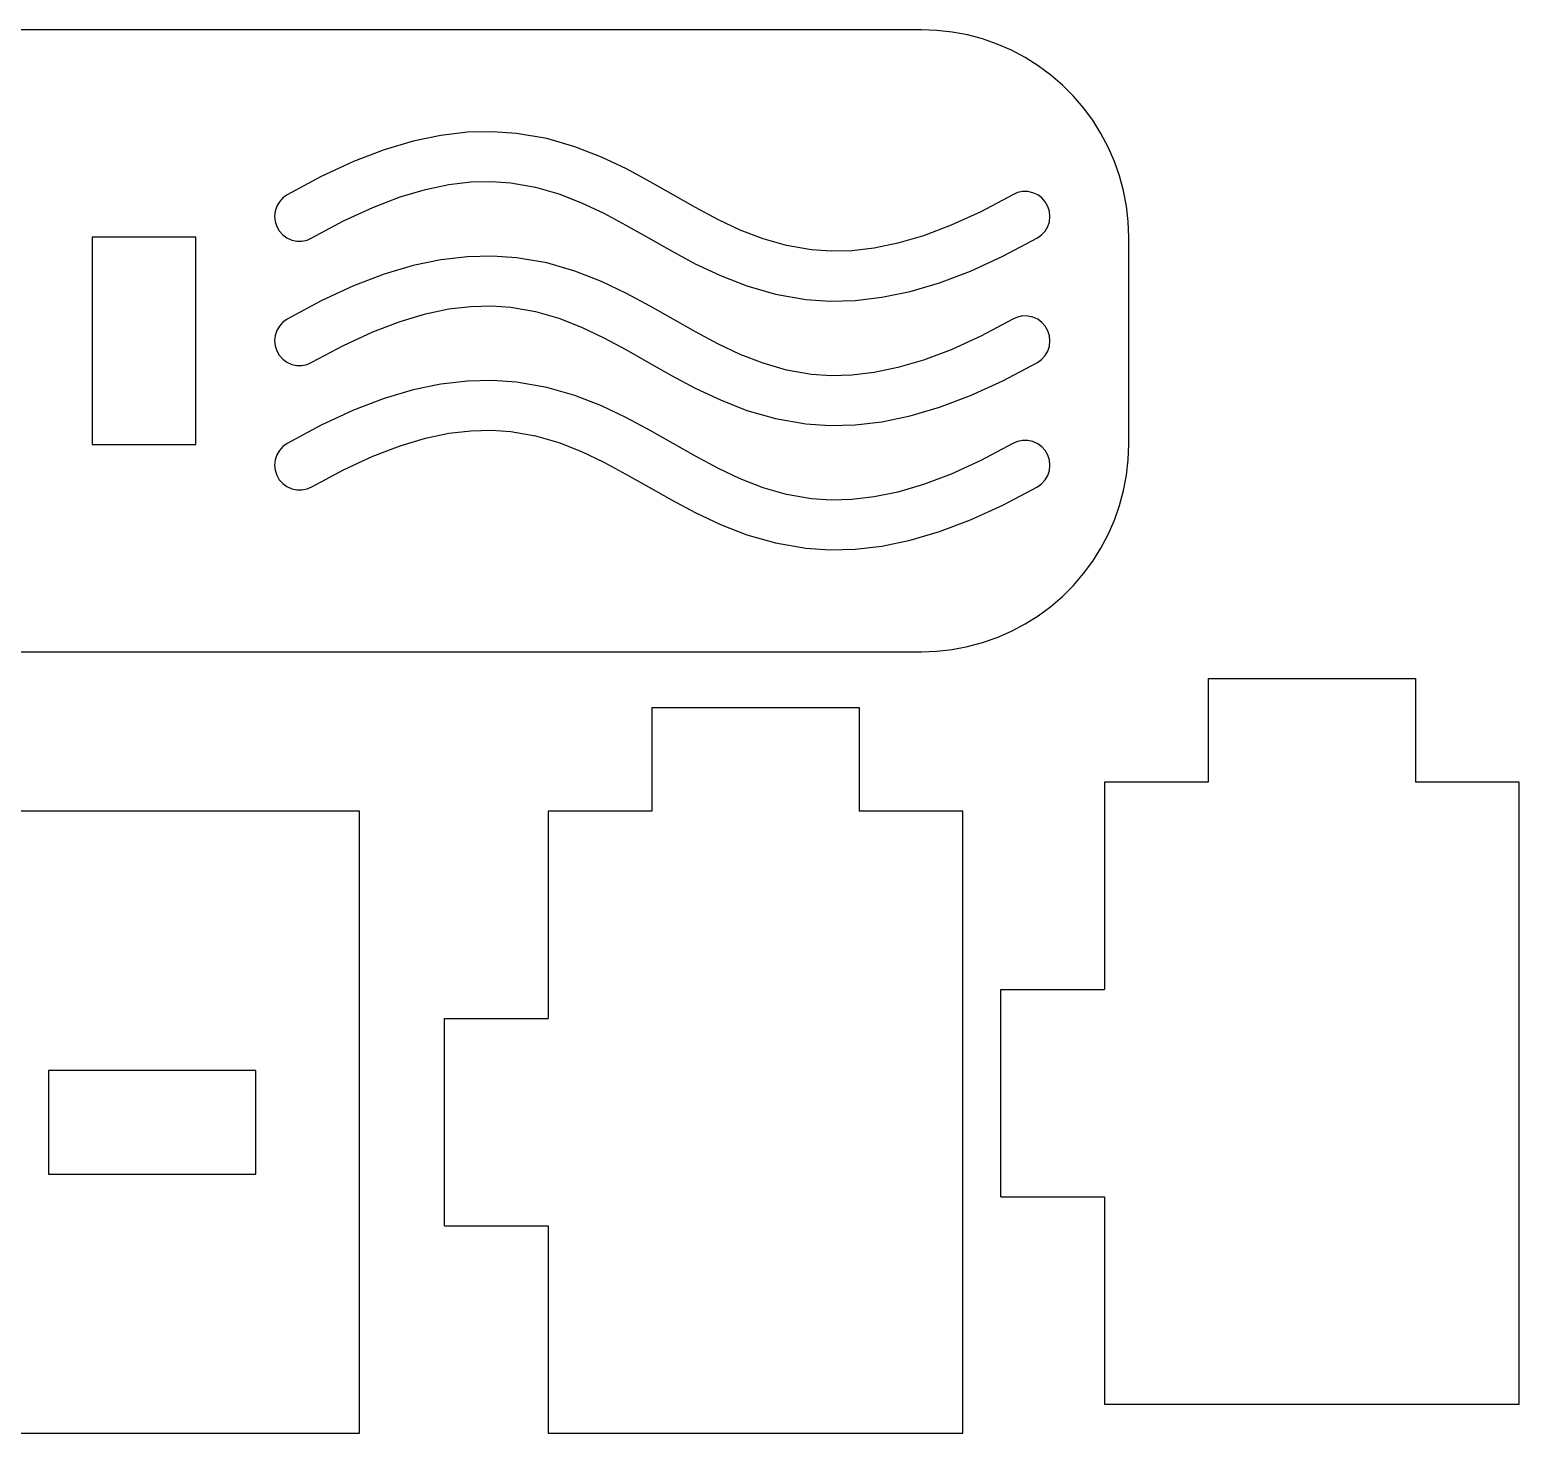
# Model space of a CAD drawing. Header units: millimetres. Extents: x -3928 to -434, y -548 to 1409.
# Drawn here: x -3483.6 to -3411.8, y 1213 to 1280.7 of the extents above; entities that cross this region are included whole.
import ezdxf

# ---------------------------------------------------------------- set-up
doc = ezdxf.new("R2010")
doc.units = ezdxf.units.MM
doc.header["$MEASUREMENT"] = 0
doc.layers.add('layer 1', color=7, linetype='Continuous')

msp = doc.modelspace()

# ---------------------------------------------------------------- linework, layer by layer
at = {"layer": 'layer 1', "color": 1, "lineweight": 25}
for points in [[(-3440.5969, 1280.6535), (-3440.5969, 1280.6535), (-3500.597, 1280.6535), (-3500.597, 1280.6535)], [(-3475.597, 1270.6536), (-3475.597, 1270.6536), (-3480.597, 1270.6536), (-3480.597, 1270.6536)], [(-3480.597, 1270.6536), (-3480.597, 1270.6536), (-3480.597, 1260.6538), (-3480.597, 1260.6538)], [(-3475.597, 1260.6538), (-3475.597, 1260.6538), (-3475.597, 1270.6536), (-3475.597, 1270.6536)], [(-3430.5971, 1260.6538), (-3430.5971, 1260.6538), (-3430.5971, 1270.6536), (-3430.5971, 1270.6536)], [(-3480.597, 1260.6538), (-3480.597, 1260.6538), (-3475.597, 1260.6538), (-3475.597, 1260.6538)], [(-3500.597, 1250.6536), (-3500.597, 1250.6536), (-3440.5969, 1250.6536), (-3440.5969, 1250.6536)], [(-3426.7651, 1249.3548), (-3426.7651, 1249.3548), (-3426.7651, 1244.3545), (-3426.7651, 1244.3545)], [(-3426.7651, 1249.3548), (-3426.7651, 1249.3548), (-3416.7649, 1249.3548), (-3416.7649, 1249.3548)], [(-3416.7649, 1249.3548), (-3416.7649, 1249.3548), (-3416.7649, 1244.3545), (-3416.7649, 1244.3545)], [(-3453.6031, 1247.9568), (-3453.6031, 1247.9568), (-3453.6031, 1242.9566), (-3453.6031, 1242.9566)], [(-3453.6031, 1247.9568), (-3453.6031, 1247.9568), (-3443.6029, 1247.9568), (-3443.6029, 1247.9568)], [(-3443.6029, 1247.9568), (-3443.6029, 1247.9568), (-3443.6029, 1242.9566), (-3443.6029, 1242.9566)], [(-3426.7651, 1244.3545), (-3426.7651, 1244.3545), (-3431.765, 1244.3545), (-3431.765, 1244.3545)], [(-3431.765, 1244.3545), (-3431.765, 1244.3545), (-3431.765, 1234.3547), (-3431.765, 1234.3547)], [(-3411.765, 1244.3545), (-3411.765, 1244.3545), (-3416.7649, 1244.3545), (-3416.7649, 1244.3545)], [(-3411.765, 1214.3547), (-3411.765, 1214.3547), (-3411.765, 1244.3545), (-3411.765, 1244.3545)], [(-3467.7058, 1242.9578), (-3467.7058, 1242.9578), (-3527.7059, 1242.9578), (-3527.7059, 1242.9578)], [(-3467.7058, 1212.9579), (-3467.7058, 1212.9579), (-3467.7058, 1242.9578), (-3467.7058, 1242.9578)], [(-3453.6031, 1242.9566), (-3453.6031, 1242.9566), (-3458.603, 1242.9566), (-3458.603, 1242.9566)], [(-3458.603, 1242.9566), (-3458.603, 1242.9566), (-3458.603, 1232.9567), (-3458.603, 1232.9567)], [(-3438.603, 1242.9566), (-3438.603, 1242.9566), (-3443.6029, 1242.9566), (-3443.6029, 1242.9566)], [(-3438.603, 1212.9567), (-3438.603, 1212.9567), (-3438.603, 1242.9566), (-3438.603, 1242.9566)], [(-3436.765, 1224.3545), (-3436.765, 1224.3545), (-3436.765, 1234.3547), (-3436.765, 1234.3547)], [(-3436.765, 1234.3547), (-3436.765, 1234.3547), (-3431.765, 1234.3547), (-3431.765, 1234.3547)], [(-3463.603, 1222.9565), (-3463.603, 1222.9565), (-3463.603, 1232.9567), (-3463.603, 1232.9567)], [(-3463.603, 1232.9567), (-3463.603, 1232.9567), (-3458.603, 1232.9567), (-3458.603, 1232.9567)], [(-3472.7057, 1230.4578), (-3472.7057, 1230.4578), (-3482.7059, 1230.4578), (-3482.7059, 1230.4578)], [(-3482.7059, 1230.4578), (-3482.7059, 1230.4578), (-3482.7059, 1225.4579), (-3482.7059, 1225.4579)], [(-3472.7057, 1225.4579), (-3472.7057, 1225.4579), (-3472.7057, 1230.4578), (-3472.7057, 1230.4578)], [(-3482.7059, 1225.4579), (-3482.7059, 1225.4579), (-3472.7057, 1225.4579), (-3472.7057, 1225.4579)], [(-3436.765, 1224.3545), (-3436.765, 1224.3545), (-3431.765, 1224.3545), (-3431.765, 1224.3545)], [(-3431.765, 1224.3545), (-3431.765, 1224.3545), (-3431.765, 1214.3547), (-3431.765, 1214.3547)], [(-3463.603, 1222.9565), (-3463.603, 1222.9565), (-3458.603, 1222.9565), (-3458.603, 1222.9565)], [(-3458.603, 1222.9565), (-3458.603, 1222.9565), (-3458.603, 1212.9567), (-3458.603, 1212.9567)], [(-3431.765, 1214.3547), (-3431.765, 1214.3547), (-3411.765, 1214.3547), (-3411.765, 1214.3547)], [(-3527.7059, 1212.9579), (-3527.7059, 1212.9579), (-3467.7058, 1212.9579), (-3467.7058, 1212.9579)], [(-3458.603, 1212.9567), (-3458.603, 1212.9567), (-3438.603, 1212.9567), (-3438.603, 1212.9567)]]:
    msp.add_open_spline(points, degree=3, dxfattribs=at)
for points, knots in [([(-3430.5971, 1270.6536), (-3430.5971, 1270.6536), (-3430.6249, 1271.4008), (-3430.6249, 1271.4008), (-3430.6249, 1271.4008), (-3430.6249, 1271.4008), (-3430.7089, 1272.1441), (-3430.7089, 1272.1441), (-3430.7089, 1272.1441), (-3430.7089, 1272.1441), (-3430.8479, 1272.8789), (-3430.8479, 1272.8789), (-3430.8479, 1272.8789), (-3430.8479, 1272.8789), (-3431.0412, 1273.6011), (-3431.0412, 1273.6011), (-3431.0412, 1273.6011), (-3431.0412, 1273.6011), (-3431.2882, 1274.307), (-3431.2882, 1274.307), (-3431.2882, 1274.307), (-3431.2882, 1274.307), (-3431.5873, 1274.9924), (-3431.5873, 1274.9924), (-3431.5873, 1274.9924), (-3431.5873, 1274.9924), (-3431.9369, 1275.6535), (-3431.9369, 1275.6535), (-3431.9369, 1275.6535), (-3431.9369, 1275.6535), (-3432.3345, 1276.2868), (-3432.3345, 1276.2868), (-3432.3345, 1276.2868), (-3432.3345, 1276.2868), (-3432.7786, 1276.8886), (-3432.7786, 1276.8886), (-3432.7786, 1276.8886), (-3432.7786, 1276.8886), (-3433.2665, 1277.4552), (-3433.2665, 1277.4552), (-3433.2665, 1277.4552), (-3433.2665, 1277.4552), (-3433.7953, 1277.984), (-3433.7953, 1277.984), (-3433.7953, 1277.984), (-3433.7953, 1277.984), (-3434.3623, 1278.4719), (-3434.3623, 1278.4719), (-3434.3623, 1278.4719), (-3434.3623, 1278.4719), (-3434.9637, 1278.916), (-3434.9637, 1278.916), (-3434.9637, 1278.916), (-3434.9637, 1278.916), (-3435.597, 1279.314), (-3435.597, 1279.314), (-3435.597, 1279.314), (-3435.597, 1279.314), (-3436.2581, 1279.6632), (-3436.2581, 1279.6632), (-3436.2581, 1279.6632), (-3436.2581, 1279.6632), (-3436.9435, 1279.9624), (-3436.9435, 1279.9624), (-3436.9435, 1279.9624), (-3436.9435, 1279.9624), (-3437.6494, 1280.2093), (-3437.6494, 1280.2093), (-3437.6494, 1280.2093), (-3437.6494, 1280.2093), (-3438.3719, 1280.403), (-3438.3719, 1280.403), (-3438.3719, 1280.403), (-3438.3719, 1280.403), (-3439.1068, 1280.542), (-3439.1068, 1280.542), (-3439.1068, 1280.542), (-3439.1068, 1280.542), (-3439.8497, 1280.6256), (-3439.8497, 1280.6256), (-3439.8497, 1280.6256), (-3439.8497, 1280.6256), (-3440.5969, 1280.6535), (-3440.5969, 1280.6535)], [0, 0, 0, 0, 0.0454545, 0.0454545, 0.0454545, 0.0454545, 0.0909091, 0.0909091, 0.0909091, 0.0909091, 0.1363636, 0.1363636, 0.1363636, 0.1363636, 0.1818182, 0.1818182, 0.1818182, 0.1818182, 0.2272727, 0.2272727, 0.2272727, 0.2272727, 0.2727273, 0.2727273, 0.2727273, 0.2727273, 0.3181818, 0.3181818, 0.3181818, 0.3181818, 0.3636364, 0.3636364, 0.3636364, 0.3636364, 0.4090909, 0.4090909, 0.4090909, 0.4090909, 0.4545455, 0.4545455, 0.4545455, 0.4545455, 0.5, 0.5, 0.5, 0.5, 0.5454545, 0.5454545, 0.5454545, 0.5454545, 0.5909091, 0.5909091, 0.5909091, 0.5909091, 0.6363636, 0.6363636, 0.6363636, 0.6363636, 0.6818182, 0.6818182, 0.6818182, 0.6818182, 0.7272727, 0.7272727, 0.7272727, 0.7272727, 0.7727273, 0.7727273, 0.7727273, 0.7727273, 0.8181818, 0.8181818, 0.8181818, 0.8181818, 0.8636364, 0.8636364, 0.8636364, 0.8636364, 0.9090909, 0.9090909, 0.9090909, 0.9090909, 1, 1, 1, 1]), ([(-3436.19, 1272.6969), (-3436.19, 1272.6969), (-3437.7285, 1271.8778), (-3437.7285, 1271.8778), (-3437.7285, 1271.8778), (-3437.7285, 1271.8778), (-3439.1611, 1271.223), (-3439.1611, 1271.223), (-3439.1611, 1271.223), (-3439.1611, 1271.223), (-3440.4928, 1270.7203), (-3440.4928, 1270.7203), (-3440.4928, 1270.7203), (-3440.4928, 1270.7203), (-3441.7304, 1270.3569), (-3441.7304, 1270.3569), (-3441.7304, 1270.3569), (-3441.7304, 1270.3569), (-3442.8811, 1270.1192), (-3442.8811, 1270.1192), (-3442.8811, 1270.1192), (-3442.8811, 1270.1192), (-3443.9539, 1269.9943), (-3443.9539, 1269.9943), (-3443.9539, 1269.9943), (-3443.9539, 1269.9943), (-3444.9586, 1269.9692), (-3444.9586, 1269.9692), (-3444.9586, 1269.9692), (-3444.9586, 1269.9692), (-3445.9062, 1270.0334), (-3445.9062, 1270.0334), (-3445.9062, 1270.0334), (-3445.9062, 1270.0334), (-3447.1, 1270.2402), (-3447.1, 1270.2402), (-3447.1, 1270.2402), (-3447.1, 1270.2402), (-3448.2363, 1270.5668), (-3448.2363, 1270.5668), (-3448.2363, 1270.5668), (-3448.2363, 1270.5668), (-3449.3359, 1270.9958), (-3449.3359, 1270.9958), (-3449.3359, 1270.9958), (-3449.3359, 1270.9958), (-3450.4154, 1271.5084), (-3450.4154, 1271.5084), (-3450.4154, 1271.5084), (-3450.4154, 1271.5084), (-3451.49, 1272.0827), (-3451.49, 1272.0827), (-3451.49, 1272.0827), (-3451.49, 1272.0827), (-3452.5741, 1272.6955), (-3452.5741, 1272.6955), (-3452.5741, 1272.6955), (-3452.5741, 1272.6955), (-3453.6818, 1273.3234), (-3453.6818, 1273.3234), (-3453.6818, 1273.3234), (-3453.6818, 1273.3234), (-3454.8294, 1273.9383), (-3454.8294, 1273.9383), (-3454.8294, 1273.9383), (-3454.8294, 1273.9383), (-3456.033, 1274.5105), (-3456.033, 1274.5105), (-3456.033, 1274.5105), (-3456.033, 1274.5105), (-3457.308, 1275.0104), (-3457.308, 1275.0104), (-3457.308, 1275.0104), (-3457.308, 1275.0104), (-3458.6683, 1275.4045), (-3458.6683, 1275.4045), (-3458.6683, 1275.4045), (-3458.6683, 1275.4045), (-3460.1239, 1275.6581), (-3460.1239, 1275.6581), (-3460.1239, 1275.6581), (-3460.1239, 1275.6581), (-3461.2813, 1275.7371), (-3461.2813, 1275.7371), (-3461.2813, 1275.7371), (-3461.2813, 1275.7371), (-3462.4973, 1275.7072), (-3462.4973, 1275.7072), (-3462.4973, 1275.7072), (-3462.4973, 1275.7072), (-3463.7733, 1275.5572), (-3463.7733, 1275.5572), (-3463.7733, 1275.5572), (-3463.7733, 1275.5572), (-3465.1121, 1275.2778), (-3465.1121, 1275.2778), (-3465.1121, 1275.2778), (-3465.1121, 1275.2778), (-3466.518, 1274.8608), (-3466.518, 1274.8608), (-3466.518, 1274.8608), (-3466.518, 1274.8608), (-3467.9957, 1274.2971), (-3467.9957, 1274.2971), (-3467.9957, 1274.2971), (-3467.9957, 1274.2971), (-3469.5526, 1273.5781), (-3469.5526, 1273.5781), (-3469.5526, 1273.5781), (-3469.5526, 1273.5781), (-3471.1947, 1272.6941), (-3471.1947, 1272.6941)], [0, 0, 0, 0, 0.0344828, 0.0344828, 0.0344828, 0.0344828, 0.0689655, 0.0689655, 0.0689655, 0.0689655, 0.1034483, 0.1034483, 0.1034483, 0.1034483, 0.137931, 0.137931, 0.137931, 0.137931, 0.1724138, 0.1724138, 0.1724138, 0.1724138, 0.2068966, 0.2068966, 0.2068966, 0.2068966, 0.2413793, 0.2413793, 0.2413793, 0.2413793, 0.2758621, 0.2758621, 0.2758621, 0.2758621, 0.3103448, 0.3103448, 0.3103448, 0.3103448, 0.3448276, 0.3448276, 0.3448276, 0.3448276, 0.3793103, 0.3793103, 0.3793103, 0.3793103, 0.4137931, 0.4137931, 0.4137931, 0.4137931, 0.4482759, 0.4482759, 0.4482759, 0.4482759, 0.4827586, 0.4827586, 0.4827586, 0.4827586, 0.5172414, 0.5172414, 0.5172414, 0.5172414, 0.5517241, 0.5517241, 0.5517241, 0.5517241, 0.5862069, 0.5862069, 0.5862069, 0.5862069, 0.6206897, 0.6206897, 0.6206897, 0.6206897, 0.6551724, 0.6551724, 0.6551724, 0.6551724, 0.6896552, 0.6896552, 0.6896552, 0.6896552, 0.7241379, 0.7241379, 0.7241379, 0.7241379, 0.7586207, 0.7586207, 0.7586207, 0.7586207, 0.7931034, 0.7931034, 0.7931034, 0.7931034, 0.8275862, 0.8275862, 0.8275862, 0.8275862, 0.862069, 0.862069, 0.862069, 0.862069, 0.8965517, 0.8965517, 0.8965517, 0.8965517, 0.9310345, 0.9310345, 0.9310345, 0.9310345, 1, 1, 1, 1]), ([(-3469.9992, 1270.6131), (-3469.9992, 1270.6131), (-3468.4783, 1271.4318), (-3468.4783, 1271.4318), (-3468.4783, 1271.4318), (-3468.4783, 1271.4318), (-3467.0626, 1272.0863), (-3467.0626, 1272.0863), (-3467.0626, 1272.0863), (-3467.0626, 1272.0863), (-3465.7468, 1272.5883), (-3465.7468, 1272.5883), (-3465.7468, 1272.5883), (-3465.7468, 1272.5883), (-3464.5241, 1272.9513), (-3464.5241, 1272.9513), (-3464.5241, 1272.9513), (-3464.5241, 1272.9513), (-3463.3874, 1273.1883), (-3463.3874, 1273.1883), (-3463.3874, 1273.1883), (-3463.3874, 1273.1883), (-3462.3273, 1273.3132), (-3462.3273, 1273.3132), (-3462.3273, 1273.3132), (-3462.3273, 1273.3132), (-3461.3346, 1273.3379), (-3461.3346, 1273.3379), (-3461.3346, 1273.3379), (-3461.3346, 1273.3379), (-3460.3976, 1273.2741), (-3460.3976, 1273.2741), (-3460.3976, 1273.2741), (-3460.3976, 1273.2741), (-3459.2155, 1273.0677), (-3459.2155, 1273.0677), (-3459.2155, 1273.0677), (-3459.2155, 1273.0677), (-3458.0887, 1272.741), (-3458.0887, 1272.741), (-3458.0887, 1272.741), (-3458.0887, 1272.741), (-3456.9961, 1272.3124), (-3456.9961, 1272.3124), (-3456.9961, 1272.3124), (-3456.9961, 1272.3124), (-3455.9209, 1271.7998), (-3455.9209, 1271.7998), (-3455.9209, 1271.7998), (-3455.9209, 1271.7998), (-3454.8484, 1271.2251), (-3454.8484, 1271.2251), (-3454.8484, 1271.2251), (-3454.8484, 1271.2251), (-3453.7647, 1270.6116), (-3453.7647, 1270.6116), (-3453.7647, 1270.6116), (-3453.7647, 1270.6116), (-3452.6552, 1269.9833), (-3452.6552, 1269.9833), (-3452.6552, 1269.9833), (-3452.6552, 1269.9833), (-3451.5037, 1269.3685), (-3451.5037, 1269.3685), (-3451.5037, 1269.3685), (-3451.5037, 1269.3685), (-3450.2948, 1268.7959), (-3450.2948, 1268.7959), (-3450.2948, 1268.7959), (-3450.2948, 1268.7959), (-3449.0124, 1268.296), (-3449.0124, 1268.296), (-3449.0124, 1268.296), (-3449.0124, 1268.296), (-3447.6433, 1267.9023), (-3447.6433, 1267.9023), (-3447.6433, 1267.9023), (-3447.6433, 1267.9023), (-3446.1775, 1267.6487), (-3446.1775, 1267.6487), (-3446.1775, 1267.6487), (-3446.1775, 1267.6487), (-3445.0112, 1267.57), (-3445.0112, 1267.57), (-3445.0112, 1267.57), (-3445.0112, 1267.57), (-3443.7857, 1267.6), (-3443.7857, 1267.6), (-3443.7857, 1267.6), (-3443.7857, 1267.6), (-3442.4991, 1267.7499), (-3442.4991, 1267.7499), (-3442.4991, 1267.7499), (-3442.4991, 1267.7499), (-3441.1479, 1268.0286), (-3441.1479, 1268.0286), (-3441.1479, 1268.0286), (-3441.1479, 1268.0286), (-3439.7291, 1268.4452), (-3439.7291, 1268.4452), (-3439.7291, 1268.4452), (-3439.7291, 1268.4452), (-3438.2365, 1269.0083), (-3438.2365, 1269.0083), (-3438.2365, 1269.0083), (-3438.2365, 1269.0083), (-3436.6638, 1269.7269), (-3436.6638, 1269.7269), (-3436.6638, 1269.7269), (-3436.6638, 1269.7269), (-3435.0043, 1270.6102), (-3435.0043, 1270.6102)], [0, 0, 0, 0, 0.0344828, 0.0344828, 0.0344828, 0.0344828, 0.0689655, 0.0689655, 0.0689655, 0.0689655, 0.1034483, 0.1034483, 0.1034483, 0.1034483, 0.137931, 0.137931, 0.137931, 0.137931, 0.1724138, 0.1724138, 0.1724138, 0.1724138, 0.2068966, 0.2068966, 0.2068966, 0.2068966, 0.2413793, 0.2413793, 0.2413793, 0.2413793, 0.2758621, 0.2758621, 0.2758621, 0.2758621, 0.3103448, 0.3103448, 0.3103448, 0.3103448, 0.3448276, 0.3448276, 0.3448276, 0.3448276, 0.3793103, 0.3793103, 0.3793103, 0.3793103, 0.4137931, 0.4137931, 0.4137931, 0.4137931, 0.4482759, 0.4482759, 0.4482759, 0.4482759, 0.4827586, 0.4827586, 0.4827586, 0.4827586, 0.5172414, 0.5172414, 0.5172414, 0.5172414, 0.5517241, 0.5517241, 0.5517241, 0.5517241, 0.5862069, 0.5862069, 0.5862069, 0.5862069, 0.6206897, 0.6206897, 0.6206897, 0.6206897, 0.6551724, 0.6551724, 0.6551724, 0.6551724, 0.6896552, 0.6896552, 0.6896552, 0.6896552, 0.7241379, 0.7241379, 0.7241379, 0.7241379, 0.7586207, 0.7586207, 0.7586207, 0.7586207, 0.7931034, 0.7931034, 0.7931034, 0.7931034, 0.8275862, 0.8275862, 0.8275862, 0.8275862, 0.862069, 0.862069, 0.862069, 0.862069, 0.8965517, 0.8965517, 0.8965517, 0.8965517, 0.9310345, 0.9310345, 0.9310345, 0.9310345, 1, 1, 1, 1]), ([(-3471.1947, 1272.6941), (-3471.1947, 1272.6941), (-3471.3983, 1272.547), (-3471.3983, 1272.547), (-3471.3983, 1272.547), (-3471.3983, 1272.547), (-3471.5666, 1272.3611), (-3471.5666, 1272.3611), (-3471.5666, 1272.3611), (-3471.5666, 1272.3611), (-3471.6921, 1272.1441), (-3471.6921, 1272.1441), (-3471.6921, 1272.1441), (-3471.6921, 1272.1441), (-3471.7705, 1271.9056), (-3471.7705, 1271.9056), (-3471.7705, 1271.9056), (-3471.7705, 1271.9056), (-3471.7969, 1271.6562), (-3471.7969, 1271.6562), (-3471.7969, 1271.6562), (-3471.7969, 1271.6562), (-3471.7712, 1271.4064), (-3471.7712, 1271.4064), (-3471.7712, 1271.4064), (-3471.7712, 1271.4064), (-3471.6943, 1271.168), (-3471.6943, 1271.168), (-3471.6943, 1271.168), (-3471.6943, 1271.168), (-3471.5694, 1270.9503), (-3471.5694, 1270.9503), (-3471.5694, 1270.9503), (-3471.5694, 1270.9503), (-3471.4018, 1270.7637), (-3471.4018, 1270.7637), (-3471.4018, 1270.7637), (-3471.4018, 1270.7637), (-3471.1993, 1270.6155), (-3471.1993, 1270.6155), (-3471.1993, 1270.6155), (-3471.1993, 1270.6155), (-3470.9704, 1270.5132), (-3470.9704, 1270.5132), (-3470.9704, 1270.5132), (-3470.9704, 1270.5132), (-3470.7248, 1270.4607), (-3470.7248, 1270.4607), (-3470.7248, 1270.4607), (-3470.7248, 1270.4607), (-3470.474, 1270.4599), (-3470.474, 1270.4599), (-3470.474, 1270.4599), (-3470.474, 1270.4599), (-3470.2285, 1270.5115), (-3470.2285, 1270.5115), (-3470.2285, 1270.5115), (-3470.2285, 1270.5115), (-3469.9992, 1270.6131), (-3469.9992, 1270.6131)], [0, 0, 0, 0, 0.0625, 0.0625, 0.0625, 0.0625, 0.125, 0.125, 0.125, 0.125, 0.1875, 0.1875, 0.1875, 0.1875, 0.25, 0.25, 0.25, 0.25, 0.3125, 0.3125, 0.3125, 0.3125, 0.375, 0.375, 0.375, 0.375, 0.4375, 0.4375, 0.4375, 0.4375, 0.5, 0.5, 0.5, 0.5, 0.5625, 0.5625, 0.5625, 0.5625, 0.625, 0.625, 0.625, 0.625, 0.6875, 0.6875, 0.6875, 0.6875, 0.75, 0.75, 0.75, 0.75, 0.8125, 0.8125, 0.8125, 0.8125, 0.875, 0.875, 0.875, 0.875, 1, 1, 1, 1]), ([(-3435.0043, 1270.6102), (-3435.0043, 1270.6102), (-3434.8001, 1270.7563), (-3434.8001, 1270.7563), (-3434.8001, 1270.7563), (-3434.8001, 1270.7563), (-3434.6311, 1270.9418), (-3434.6311, 1270.9418), (-3434.6311, 1270.9418), (-3434.6311, 1270.9418), (-3434.5041, 1271.1581), (-3434.5041, 1271.1581), (-3434.5041, 1271.1581), (-3434.5041, 1271.1581), (-3434.4251, 1271.3962), (-3434.4251, 1271.3962), (-3434.4251, 1271.3962), (-3434.4251, 1271.3962), (-3434.3972, 1271.6453), (-3434.3972, 1271.6453), (-3434.3972, 1271.6453), (-3434.3972, 1271.6453), (-3434.4215, 1271.895), (-3434.4215, 1271.895), (-3434.4215, 1271.895), (-3434.4215, 1271.895), (-3434.4974, 1272.1342), (-3434.4974, 1272.1342), (-3434.4974, 1272.1342), (-3434.4974, 1272.1342), (-3434.6216, 1272.3522), (-3434.6216, 1272.3522), (-3434.6216, 1272.3522), (-3434.6216, 1272.3522), (-3434.7881, 1272.5399), (-3434.7881, 1272.5399), (-3434.7881, 1272.5399), (-3434.7881, 1272.5399), (-3434.9899, 1272.6888), (-3434.9899, 1272.6888), (-3434.9899, 1272.6888), (-3434.9899, 1272.6888), (-3435.2185, 1272.7925), (-3435.2185, 1272.7925), (-3435.2185, 1272.7925), (-3435.2185, 1272.7925), (-3435.4636, 1272.8461), (-3435.4636, 1272.8461), (-3435.4636, 1272.8461), (-3435.4636, 1272.8461), (-3435.7145, 1272.8479), (-3435.7145, 1272.8479), (-3435.7145, 1272.8479), (-3435.7145, 1272.8479), (-3435.96, 1272.7975), (-3435.96, 1272.7975), (-3435.96, 1272.7975), (-3435.96, 1272.7975), (-3436.19, 1272.6969), (-3436.19, 1272.6969)], [0, 0, 0, 0, 0.0625, 0.0625, 0.0625, 0.0625, 0.125, 0.125, 0.125, 0.125, 0.1875, 0.1875, 0.1875, 0.1875, 0.25, 0.25, 0.25, 0.25, 0.3125, 0.3125, 0.3125, 0.3125, 0.375, 0.375, 0.375, 0.375, 0.4375, 0.4375, 0.4375, 0.4375, 0.5, 0.5, 0.5, 0.5, 0.5625, 0.5625, 0.5625, 0.5625, 0.625, 0.625, 0.625, 0.625, 0.6875, 0.6875, 0.6875, 0.6875, 0.75, 0.75, 0.75, 0.75, 0.8125, 0.8125, 0.8125, 0.8125, 0.875, 0.875, 0.875, 0.875, 1, 1, 1, 1]), ([(-3436.19, 1266.6969), (-3436.19, 1266.6969), (-3437.7285, 1265.8777), (-3437.7285, 1265.8777), (-3437.7285, 1265.8777), (-3437.7285, 1265.8777), (-3439.1611, 1265.223), (-3439.1611, 1265.223), (-3439.1611, 1265.223), (-3439.1611, 1265.223), (-3440.4928, 1264.7203), (-3440.4928, 1264.7203), (-3440.4928, 1264.7203), (-3440.4928, 1264.7203), (-3441.7304, 1264.3569), (-3441.7304, 1264.3569), (-3441.7304, 1264.3569), (-3441.7304, 1264.3569), (-3442.8811, 1264.1191), (-3442.8811, 1264.1191), (-3442.8811, 1264.1191), (-3442.8811, 1264.1191), (-3443.9539, 1263.9942), (-3443.9539, 1263.9942), (-3443.9539, 1263.9942), (-3443.9539, 1263.9942), (-3444.9586, 1263.9692), (-3444.9586, 1263.9692), (-3444.9586, 1263.9692), (-3444.9586, 1263.9692), (-3445.9062, 1264.0334), (-3445.9062, 1264.0334), (-3445.9062, 1264.0334), (-3445.9062, 1264.0334), (-3447.1, 1264.2401), (-3447.1, 1264.2401), (-3447.1, 1264.2401), (-3447.1, 1264.2401), (-3448.2363, 1264.5668), (-3448.2363, 1264.5668), (-3448.2363, 1264.5668), (-3448.2363, 1264.5668), (-3449.3359, 1264.9958), (-3449.3359, 1264.9958), (-3449.3359, 1264.9958), (-3449.3359, 1264.9958), (-3450.4154, 1265.5084), (-3450.4154, 1265.5084), (-3450.4154, 1265.5084), (-3450.4154, 1265.5084), (-3451.49, 1266.0827), (-3451.49, 1266.0827), (-3451.49, 1266.0827), (-3451.49, 1266.0827), (-3452.5741, 1266.6955), (-3452.5741, 1266.6955), (-3452.5741, 1266.6955), (-3452.5741, 1266.6955), (-3453.6818, 1267.3234), (-3453.6818, 1267.3234), (-3453.6818, 1267.3234), (-3453.6818, 1267.3234), (-3454.8294, 1267.9383), (-3454.8294, 1267.9383), (-3454.8294, 1267.9383), (-3454.8294, 1267.9383), (-3456.033, 1268.5105), (-3456.033, 1268.5105), (-3456.033, 1268.5105), (-3456.033, 1268.5105), (-3457.308, 1269.0104), (-3457.308, 1269.0104), (-3457.308, 1269.0104), (-3457.308, 1269.0104), (-3458.6683, 1269.4044), (-3458.6683, 1269.4044), (-3458.6683, 1269.4044), (-3458.6683, 1269.4044), (-3460.1239, 1269.6584), (-3460.1239, 1269.6584), (-3460.1239, 1269.6584), (-3460.1239, 1269.6584), (-3461.2813, 1269.7371), (-3461.2813, 1269.7371), (-3461.2813, 1269.7371), (-3461.2813, 1269.7371), (-3462.4973, 1269.7071), (-3462.4973, 1269.7071), (-3462.4973, 1269.7071), (-3462.4973, 1269.7071), (-3463.7733, 1269.5572), (-3463.7733, 1269.5572), (-3463.7733, 1269.5572), (-3463.7733, 1269.5572), (-3465.1121, 1269.2778), (-3465.1121, 1269.2778), (-3465.1121, 1269.2778), (-3465.1121, 1269.2778), (-3466.518, 1268.8608), (-3466.518, 1268.8608), (-3466.518, 1268.8608), (-3466.518, 1268.8608), (-3467.9957, 1268.2974), (-3467.9957, 1268.2974), (-3467.9957, 1268.2974), (-3467.9957, 1268.2974), (-3469.5526, 1267.5781), (-3469.5526, 1267.5781), (-3469.5526, 1267.5781), (-3469.5526, 1267.5781), (-3471.1947, 1266.694), (-3471.1947, 1266.694)], [0, 0, 0, 0, 0.0344828, 0.0344828, 0.0344828, 0.0344828, 0.0689655, 0.0689655, 0.0689655, 0.0689655, 0.1034483, 0.1034483, 0.1034483, 0.1034483, 0.137931, 0.137931, 0.137931, 0.137931, 0.1724138, 0.1724138, 0.1724138, 0.1724138, 0.2068966, 0.2068966, 0.2068966, 0.2068966, 0.2413793, 0.2413793, 0.2413793, 0.2413793, 0.2758621, 0.2758621, 0.2758621, 0.2758621, 0.3103448, 0.3103448, 0.3103448, 0.3103448, 0.3448276, 0.3448276, 0.3448276, 0.3448276, 0.3793103, 0.3793103, 0.3793103, 0.3793103, 0.4137931, 0.4137931, 0.4137931, 0.4137931, 0.4482759, 0.4482759, 0.4482759, 0.4482759, 0.4827586, 0.4827586, 0.4827586, 0.4827586, 0.5172414, 0.5172414, 0.5172414, 0.5172414, 0.5517241, 0.5517241, 0.5517241, 0.5517241, 0.5862069, 0.5862069, 0.5862069, 0.5862069, 0.6206897, 0.6206897, 0.6206897, 0.6206897, 0.6551724, 0.6551724, 0.6551724, 0.6551724, 0.6896552, 0.6896552, 0.6896552, 0.6896552, 0.7241379, 0.7241379, 0.7241379, 0.7241379, 0.7586207, 0.7586207, 0.7586207, 0.7586207, 0.7931034, 0.7931034, 0.7931034, 0.7931034, 0.8275862, 0.8275862, 0.8275862, 0.8275862, 0.862069, 0.862069, 0.862069, 0.862069, 0.8965517, 0.8965517, 0.8965517, 0.8965517, 0.9310345, 0.9310345, 0.9310345, 0.9310345, 1, 1, 1, 1]), ([(-3469.9992, 1264.613), (-3469.9992, 1264.613), (-3468.4783, 1265.4318), (-3468.4783, 1265.4318), (-3468.4783, 1265.4318), (-3468.4783, 1265.4318), (-3467.0626, 1266.0862), (-3467.0626, 1266.0862), (-3467.0626, 1266.0862), (-3467.0626, 1266.0862), (-3465.7468, 1266.5882), (-3465.7468, 1266.5882), (-3465.7468, 1266.5882), (-3465.7468, 1266.5882), (-3464.5241, 1266.9512), (-3464.5241, 1266.9512), (-3464.5241, 1266.9512), (-3464.5241, 1266.9512), (-3463.3874, 1267.1883), (-3463.3874, 1267.1883), (-3463.3874, 1267.1883), (-3463.3874, 1267.1883), (-3462.3273, 1267.3132), (-3462.3273, 1267.3132), (-3462.3273, 1267.3132), (-3462.3273, 1267.3132), (-3461.3346, 1267.3379), (-3461.3346, 1267.3379), (-3461.3346, 1267.3379), (-3461.3346, 1267.3379), (-3460.3976, 1267.274), (-3460.3976, 1267.274), (-3460.3976, 1267.274), (-3460.3976, 1267.274), (-3459.2155, 1267.0676), (-3459.2155, 1267.0676), (-3459.2155, 1267.0676), (-3459.2155, 1267.0676), (-3458.0887, 1266.741), (-3458.0887, 1266.741), (-3458.0887, 1266.741), (-3458.0887, 1266.741), (-3456.9961, 1266.3123), (-3456.9961, 1266.3123), (-3456.9961, 1266.3123), (-3456.9961, 1266.3123), (-3455.9209, 1265.7998), (-3455.9209, 1265.7998), (-3455.9209, 1265.7998), (-3455.9209, 1265.7998), (-3454.8484, 1265.2251), (-3454.8484, 1265.2251), (-3454.8484, 1265.2251), (-3454.8484, 1265.2251), (-3453.7647, 1264.6116), (-3453.7647, 1264.6116), (-3453.7647, 1264.6116), (-3453.7647, 1264.6116), (-3452.6552, 1263.9833), (-3452.6552, 1263.9833), (-3452.6552, 1263.9833), (-3452.6552, 1263.9833), (-3451.5037, 1263.3684), (-3451.5037, 1263.3684), (-3451.5037, 1263.3684), (-3451.5037, 1263.3684), (-3450.2948, 1262.7958), (-3450.2948, 1262.7958), (-3450.2948, 1262.7958), (-3450.2948, 1262.7958), (-3449.0124, 1262.296), (-3449.0124, 1262.296), (-3449.0124, 1262.296), (-3449.0124, 1262.296), (-3447.6433, 1261.9023), (-3447.6433, 1261.9023), (-3447.6433, 1261.9023), (-3447.6433, 1261.9023), (-3446.1775, 1261.6486), (-3446.1775, 1261.6486), (-3446.1775, 1261.6486), (-3446.1775, 1261.6486), (-3445.0112, 1261.5699), (-3445.0112, 1261.5699), (-3445.0112, 1261.5699), (-3445.0112, 1261.5699), (-3443.7857, 1261.6003), (-3443.7857, 1261.6003), (-3443.7857, 1261.6003), (-3443.7857, 1261.6003), (-3442.4991, 1261.7499), (-3442.4991, 1261.7499), (-3442.4991, 1261.7499), (-3442.4991, 1261.7499), (-3441.1479, 1262.0286), (-3441.1479, 1262.0286), (-3441.1479, 1262.0286), (-3441.1479, 1262.0286), (-3439.7291, 1262.4452), (-3439.7291, 1262.4452), (-3439.7291, 1262.4452), (-3439.7291, 1262.4452), (-3438.2365, 1263.0082), (-3438.2365, 1263.0082), (-3438.2365, 1263.0082), (-3438.2365, 1263.0082), (-3436.6638, 1263.7268), (-3436.6638, 1263.7268), (-3436.6638, 1263.7268), (-3436.6638, 1263.7268), (-3435.0043, 1264.6102), (-3435.0043, 1264.6102)], [0, 0, 0, 0, 0.0344828, 0.0344828, 0.0344828, 0.0344828, 0.0689655, 0.0689655, 0.0689655, 0.0689655, 0.1034483, 0.1034483, 0.1034483, 0.1034483, 0.137931, 0.137931, 0.137931, 0.137931, 0.1724138, 0.1724138, 0.1724138, 0.1724138, 0.2068966, 0.2068966, 0.2068966, 0.2068966, 0.2413793, 0.2413793, 0.2413793, 0.2413793, 0.2758621, 0.2758621, 0.2758621, 0.2758621, 0.3103448, 0.3103448, 0.3103448, 0.3103448, 0.3448276, 0.3448276, 0.3448276, 0.3448276, 0.3793103, 0.3793103, 0.3793103, 0.3793103, 0.4137931, 0.4137931, 0.4137931, 0.4137931, 0.4482759, 0.4482759, 0.4482759, 0.4482759, 0.4827586, 0.4827586, 0.4827586, 0.4827586, 0.5172414, 0.5172414, 0.5172414, 0.5172414, 0.5517241, 0.5517241, 0.5517241, 0.5517241, 0.5862069, 0.5862069, 0.5862069, 0.5862069, 0.6206897, 0.6206897, 0.6206897, 0.6206897, 0.6551724, 0.6551724, 0.6551724, 0.6551724, 0.6896552, 0.6896552, 0.6896552, 0.6896552, 0.7241379, 0.7241379, 0.7241379, 0.7241379, 0.7586207, 0.7586207, 0.7586207, 0.7586207, 0.7931034, 0.7931034, 0.7931034, 0.7931034, 0.8275862, 0.8275862, 0.8275862, 0.8275862, 0.862069, 0.862069, 0.862069, 0.862069, 0.8965517, 0.8965517, 0.8965517, 0.8965517, 0.9310345, 0.9310345, 0.9310345, 0.9310345, 1, 1, 1, 1]), ([(-3471.1947, 1266.694), (-3471.1947, 1266.694), (-3471.3983, 1266.5469), (-3471.3983, 1266.5469), (-3471.3983, 1266.5469), (-3471.3983, 1266.5469), (-3471.5666, 1266.361), (-3471.5666, 1266.361), (-3471.5666, 1266.361), (-3471.5666, 1266.361), (-3471.6921, 1266.1441), (-3471.6921, 1266.1441), (-3471.6921, 1266.1441), (-3471.6921, 1266.1441), (-3471.7705, 1265.9056), (-3471.7705, 1265.9056), (-3471.7705, 1265.9056), (-3471.7705, 1265.9056), (-3471.7969, 1265.6562), (-3471.7969, 1265.6562), (-3471.7969, 1265.6562), (-3471.7969, 1265.6562), (-3471.7712, 1265.4064), (-3471.7712, 1265.4064), (-3471.7712, 1265.4064), (-3471.7712, 1265.4064), (-3471.6943, 1265.1679), (-3471.6943, 1265.1679), (-3471.6943, 1265.1679), (-3471.6943, 1265.1679), (-3471.5694, 1264.9503), (-3471.5694, 1264.9503), (-3471.5694, 1264.9503), (-3471.5694, 1264.9503), (-3471.4018, 1264.7636), (-3471.4018, 1264.7636), (-3471.4018, 1264.7636), (-3471.4018, 1264.7636), (-3471.1993, 1264.6155), (-3471.1993, 1264.6155), (-3471.1993, 1264.6155), (-3471.1993, 1264.6155), (-3470.9704, 1264.5132), (-3470.9704, 1264.5132), (-3470.9704, 1264.5132), (-3470.9704, 1264.5132), (-3470.7248, 1264.4606), (-3470.7248, 1264.4606), (-3470.7248, 1264.4606), (-3470.7248, 1264.4606), (-3470.474, 1264.4599), (-3470.474, 1264.4599), (-3470.474, 1264.4599), (-3470.474, 1264.4599), (-3470.2285, 1264.5114), (-3470.2285, 1264.5114), (-3470.2285, 1264.5114), (-3470.2285, 1264.5114), (-3469.9992, 1264.613), (-3469.9992, 1264.613)], [0, 0, 0, 0, 0.0625, 0.0625, 0.0625, 0.0625, 0.125, 0.125, 0.125, 0.125, 0.1875, 0.1875, 0.1875, 0.1875, 0.25, 0.25, 0.25, 0.25, 0.3125, 0.3125, 0.3125, 0.3125, 0.375, 0.375, 0.375, 0.375, 0.4375, 0.4375, 0.4375, 0.4375, 0.5, 0.5, 0.5, 0.5, 0.5625, 0.5625, 0.5625, 0.5625, 0.625, 0.625, 0.625, 0.625, 0.6875, 0.6875, 0.6875, 0.6875, 0.75, 0.75, 0.75, 0.75, 0.8125, 0.8125, 0.8125, 0.8125, 0.875, 0.875, 0.875, 0.875, 1, 1, 1, 1]), ([(-3435.0043, 1264.6102), (-3435.0043, 1264.6102), (-3434.8001, 1264.7562), (-3434.8001, 1264.7562), (-3434.8001, 1264.7562), (-3434.8001, 1264.7562), (-3434.6311, 1264.9418), (-3434.6311, 1264.9418), (-3434.6311, 1264.9418), (-3434.6311, 1264.9418), (-3434.5041, 1265.158), (-3434.5041, 1265.158), (-3434.5041, 1265.158), (-3434.5041, 1265.158), (-3434.4251, 1265.3962), (-3434.4251, 1265.3962), (-3434.4251, 1265.3962), (-3434.4251, 1265.3962), (-3434.3972, 1265.6456), (-3434.3972, 1265.6456), (-3434.3972, 1265.6456), (-3434.3972, 1265.6456), (-3434.4215, 1265.895), (-3434.4215, 1265.895), (-3434.4215, 1265.895), (-3434.4215, 1265.895), (-3434.4974, 1266.1342), (-3434.4974, 1266.1342), (-3434.4974, 1266.1342), (-3434.4974, 1266.1342), (-3434.6216, 1266.3522), (-3434.6216, 1266.3522), (-3434.6216, 1266.3522), (-3434.6216, 1266.3522), (-3434.7881, 1266.5399), (-3434.7881, 1266.5399), (-3434.7881, 1266.5399), (-3434.7881, 1266.5399), (-3434.9899, 1266.6888), (-3434.9899, 1266.6888), (-3434.9899, 1266.6888), (-3434.9899, 1266.6888), (-3435.2185, 1266.7925), (-3435.2185, 1266.7925), (-3435.2185, 1266.7925), (-3435.2185, 1266.7925), (-3435.4636, 1266.8461), (-3435.4636, 1266.8461), (-3435.4636, 1266.8461), (-3435.4636, 1266.8461), (-3435.7145, 1266.8479), (-3435.7145, 1266.8479), (-3435.7145, 1266.8479), (-3435.7145, 1266.8479), (-3435.96, 1266.7974), (-3435.96, 1266.7974), (-3435.96, 1266.7974), (-3435.96, 1266.7974), (-3436.19, 1266.6969), (-3436.19, 1266.6969)], [0, 0, 0, 0, 0.0625, 0.0625, 0.0625, 0.0625, 0.125, 0.125, 0.125, 0.125, 0.1875, 0.1875, 0.1875, 0.1875, 0.25, 0.25, 0.25, 0.25, 0.3125, 0.3125, 0.3125, 0.3125, 0.375, 0.375, 0.375, 0.375, 0.4375, 0.4375, 0.4375, 0.4375, 0.5, 0.5, 0.5, 0.5, 0.5625, 0.5625, 0.5625, 0.5625, 0.625, 0.625, 0.625, 0.625, 0.6875, 0.6875, 0.6875, 0.6875, 0.75, 0.75, 0.75, 0.75, 0.8125, 0.8125, 0.8125, 0.8125, 0.875, 0.875, 0.875, 0.875, 1, 1, 1, 1]), ([(-3436.19, 1260.6968), (-3436.19, 1260.6968), (-3437.7285, 1259.8777), (-3437.7285, 1259.8777), (-3437.7285, 1259.8777), (-3437.7285, 1259.8777), (-3439.1611, 1259.2229), (-3439.1611, 1259.2229), (-3439.1611, 1259.2229), (-3439.1611, 1259.2229), (-3440.4928, 1258.7202), (-3440.4928, 1258.7202), (-3440.4928, 1258.7202), (-3440.4928, 1258.7202), (-3441.7304, 1258.3568), (-3441.7304, 1258.3568), (-3441.7304, 1258.3568), (-3441.7304, 1258.3568), (-3442.8811, 1258.1191), (-3442.8811, 1258.1191), (-3442.8811, 1258.1191), (-3442.8811, 1258.1191), (-3443.9539, 1257.9942), (-3443.9539, 1257.9942), (-3443.9539, 1257.9942), (-3443.9539, 1257.9942), (-3444.9586, 1257.9695), (-3444.9586, 1257.9695), (-3444.9586, 1257.9695), (-3444.9586, 1257.9695), (-3445.9062, 1258.0333), (-3445.9062, 1258.0333), (-3445.9062, 1258.0333), (-3445.9062, 1258.0333), (-3447.1, 1258.2401), (-3447.1, 1258.2401), (-3447.1, 1258.2401), (-3447.1, 1258.2401), (-3448.2363, 1258.5667), (-3448.2363, 1258.5667), (-3448.2363, 1258.5667), (-3448.2363, 1258.5667), (-3449.3359, 1258.9957), (-3449.3359, 1258.9957), (-3449.3359, 1258.9957), (-3449.3359, 1258.9957), (-3450.4154, 1259.5083), (-3450.4154, 1259.5083), (-3450.4154, 1259.5083), (-3450.4154, 1259.5083), (-3451.49, 1260.0826), (-3451.49, 1260.0826), (-3451.49, 1260.0826), (-3451.49, 1260.0826), (-3452.5741, 1260.6954), (-3452.5741, 1260.6954), (-3452.5741, 1260.6954), (-3452.5741, 1260.6954), (-3453.6818, 1261.3234), (-3453.6818, 1261.3234), (-3453.6818, 1261.3234), (-3453.6818, 1261.3234), (-3454.8294, 1261.9382), (-3454.8294, 1261.9382), (-3454.8294, 1261.9382), (-3454.8294, 1261.9382), (-3456.033, 1262.5105), (-3456.033, 1262.5105), (-3456.033, 1262.5105), (-3456.033, 1262.5105), (-3457.308, 1263.0107), (-3457.308, 1263.0107), (-3457.308, 1263.0107), (-3457.308, 1263.0107), (-3458.6683, 1263.4044), (-3458.6683, 1263.4044), (-3458.6683, 1263.4044), (-3458.6683, 1263.4044), (-3460.1239, 1263.6584), (-3460.1239, 1263.6584), (-3460.1239, 1263.6584), (-3460.1239, 1263.6584), (-3461.2813, 1263.7371), (-3461.2813, 1263.7371), (-3461.2813, 1263.7371), (-3461.2813, 1263.7371), (-3462.4973, 1263.7071), (-3462.4973, 1263.7071), (-3462.4973, 1263.7071), (-3462.4973, 1263.7071), (-3463.7733, 1263.5571), (-3463.7733, 1263.5571), (-3463.7733, 1263.5571), (-3463.7733, 1263.5571), (-3465.1121, 1263.2781), (-3465.1121, 1263.2781), (-3465.1121, 1263.2781), (-3465.1121, 1263.2781), (-3466.518, 1262.8608), (-3466.518, 1262.8608), (-3466.518, 1262.8608), (-3466.518, 1262.8608), (-3467.9957, 1262.2974), (-3467.9957, 1262.2974), (-3467.9957, 1262.2974), (-3467.9957, 1262.2974), (-3469.5526, 1261.5781), (-3469.5526, 1261.5781), (-3469.5526, 1261.5781), (-3469.5526, 1261.5781), (-3471.1947, 1260.694), (-3471.1947, 1260.694)], [0, 0, 0, 0, 0.0344828, 0.0344828, 0.0344828, 0.0344828, 0.0689655, 0.0689655, 0.0689655, 0.0689655, 0.1034483, 0.1034483, 0.1034483, 0.1034483, 0.137931, 0.137931, 0.137931, 0.137931, 0.1724138, 0.1724138, 0.1724138, 0.1724138, 0.2068966, 0.2068966, 0.2068966, 0.2068966, 0.2413793, 0.2413793, 0.2413793, 0.2413793, 0.2758621, 0.2758621, 0.2758621, 0.2758621, 0.3103448, 0.3103448, 0.3103448, 0.3103448, 0.3448276, 0.3448276, 0.3448276, 0.3448276, 0.3793103, 0.3793103, 0.3793103, 0.3793103, 0.4137931, 0.4137931, 0.4137931, 0.4137931, 0.4482759, 0.4482759, 0.4482759, 0.4482759, 0.4827586, 0.4827586, 0.4827586, 0.4827586, 0.5172414, 0.5172414, 0.5172414, 0.5172414, 0.5517241, 0.5517241, 0.5517241, 0.5517241, 0.5862069, 0.5862069, 0.5862069, 0.5862069, 0.6206897, 0.6206897, 0.6206897, 0.6206897, 0.6551724, 0.6551724, 0.6551724, 0.6551724, 0.6896552, 0.6896552, 0.6896552, 0.6896552, 0.7241379, 0.7241379, 0.7241379, 0.7241379, 0.7586207, 0.7586207, 0.7586207, 0.7586207, 0.7931034, 0.7931034, 0.7931034, 0.7931034, 0.8275862, 0.8275862, 0.8275862, 0.8275862, 0.862069, 0.862069, 0.862069, 0.862069, 0.8965517, 0.8965517, 0.8965517, 0.8965517, 0.9310345, 0.9310345, 0.9310345, 0.9310345, 1, 1, 1, 1]), ([(-3469.9992, 1258.6133), (-3469.9992, 1258.6133), (-3468.4783, 1259.4321), (-3468.4783, 1259.4321), (-3468.4783, 1259.4321), (-3468.4783, 1259.4321), (-3467.0626, 1260.0862), (-3467.0626, 1260.0862), (-3467.0626, 1260.0862), (-3467.0626, 1260.0862), (-3465.7468, 1260.5882), (-3465.7468, 1260.5882), (-3465.7468, 1260.5882), (-3465.7468, 1260.5882), (-3464.5241, 1260.9512), (-3464.5241, 1260.9512), (-3464.5241, 1260.9512), (-3464.5241, 1260.9512), (-3463.3874, 1261.1882), (-3463.3874, 1261.1882), (-3463.3874, 1261.1882), (-3463.3874, 1261.1882), (-3462.3273, 1261.3131), (-3462.3273, 1261.3131), (-3462.3273, 1261.3131), (-3462.3273, 1261.3131), (-3461.3346, 1261.3378), (-3461.3346, 1261.3378), (-3461.3346, 1261.3378), (-3461.3346, 1261.3378), (-3460.3976, 1261.274), (-3460.3976, 1261.274), (-3460.3976, 1261.274), (-3460.3976, 1261.274), (-3459.2155, 1261.0676), (-3459.2155, 1261.0676), (-3459.2155, 1261.0676), (-3459.2155, 1261.0676), (-3458.0887, 1260.7413), (-3458.0887, 1260.7413), (-3458.0887, 1260.7413), (-3458.0887, 1260.7413), (-3456.9961, 1260.3123), (-3456.9961, 1260.3123), (-3456.9961, 1260.3123), (-3456.9961, 1260.3123), (-3455.9209, 1259.7997), (-3455.9209, 1259.7997), (-3455.9209, 1259.7997), (-3455.9209, 1259.7997), (-3454.8484, 1259.225), (-3454.8484, 1259.225), (-3454.8484, 1259.225), (-3454.8484, 1259.225), (-3453.7647, 1258.6116), (-3453.7647, 1258.6116), (-3453.7647, 1258.6116), (-3453.7647, 1258.6116), (-3452.6552, 1257.9833), (-3452.6552, 1257.9833), (-3452.6552, 1257.9833), (-3452.6552, 1257.9833), (-3451.5037, 1257.3684), (-3451.5037, 1257.3684), (-3451.5037, 1257.3684), (-3451.5037, 1257.3684), (-3450.2948, 1256.7958), (-3450.2948, 1256.7958), (-3450.2948, 1256.7958), (-3450.2948, 1256.7958), (-3449.0124, 1256.2959), (-3449.0124, 1256.2959), (-3449.0124, 1256.2959), (-3449.0124, 1256.2959), (-3447.6433, 1255.9022), (-3447.6433, 1255.9022), (-3447.6433, 1255.9022), (-3447.6433, 1255.9022), (-3446.1775, 1255.6489), (-3446.1775, 1255.6489), (-3446.1775, 1255.6489), (-3446.1775, 1255.6489), (-3445.0112, 1255.5703), (-3445.0112, 1255.5703), (-3445.0112, 1255.5703), (-3445.0112, 1255.5703), (-3443.7857, 1255.6002), (-3443.7857, 1255.6002), (-3443.7857, 1255.6002), (-3443.7857, 1255.6002), (-3442.4991, 1255.7498), (-3442.4991, 1255.7498), (-3442.4991, 1255.7498), (-3442.4991, 1255.7498), (-3441.1479, 1256.0285), (-3441.1479, 1256.0285), (-3441.1479, 1256.0285), (-3441.1479, 1256.0285), (-3439.7291, 1256.4451), (-3439.7291, 1256.4451), (-3439.7291, 1256.4451), (-3439.7291, 1256.4451), (-3438.2365, 1257.0082), (-3438.2365, 1257.0082), (-3438.2365, 1257.0082), (-3438.2365, 1257.0082), (-3436.6638, 1257.7268), (-3436.6638, 1257.7268), (-3436.6638, 1257.7268), (-3436.6638, 1257.7268), (-3435.0043, 1258.6101), (-3435.0043, 1258.6101)], [0, 0, 0, 0, 0.0344828, 0.0344828, 0.0344828, 0.0344828, 0.0689655, 0.0689655, 0.0689655, 0.0689655, 0.1034483, 0.1034483, 0.1034483, 0.1034483, 0.137931, 0.137931, 0.137931, 0.137931, 0.1724138, 0.1724138, 0.1724138, 0.1724138, 0.2068966, 0.2068966, 0.2068966, 0.2068966, 0.2413793, 0.2413793, 0.2413793, 0.2413793, 0.2758621, 0.2758621, 0.2758621, 0.2758621, 0.3103448, 0.3103448, 0.3103448, 0.3103448, 0.3448276, 0.3448276, 0.3448276, 0.3448276, 0.3793103, 0.3793103, 0.3793103, 0.3793103, 0.4137931, 0.4137931, 0.4137931, 0.4137931, 0.4482759, 0.4482759, 0.4482759, 0.4482759, 0.4827586, 0.4827586, 0.4827586, 0.4827586, 0.5172414, 0.5172414, 0.5172414, 0.5172414, 0.5517241, 0.5517241, 0.5517241, 0.5517241, 0.5862069, 0.5862069, 0.5862069, 0.5862069, 0.6206897, 0.6206897, 0.6206897, 0.6206897, 0.6551724, 0.6551724, 0.6551724, 0.6551724, 0.6896552, 0.6896552, 0.6896552, 0.6896552, 0.7241379, 0.7241379, 0.7241379, 0.7241379, 0.7586207, 0.7586207, 0.7586207, 0.7586207, 0.7931034, 0.7931034, 0.7931034, 0.7931034, 0.8275862, 0.8275862, 0.8275862, 0.8275862, 0.862069, 0.862069, 0.862069, 0.862069, 0.8965517, 0.8965517, 0.8965517, 0.8965517, 0.9310345, 0.9310345, 0.9310345, 0.9310345, 1, 1, 1, 1]), ([(-3435.0043, 1258.6101), (-3435.0043, 1258.6101), (-3434.8001, 1258.7565), (-3434.8001, 1258.7565), (-3434.8001, 1258.7565), (-3434.8001, 1258.7565), (-3434.6311, 1258.9418), (-3434.6311, 1258.9418), (-3434.6311, 1258.9418), (-3434.6311, 1258.9418), (-3434.5041, 1259.158), (-3434.5041, 1259.158), (-3434.5041, 1259.158), (-3434.5041, 1259.158), (-3434.4251, 1259.3961), (-3434.4251, 1259.3961), (-3434.4251, 1259.3961), (-3434.4251, 1259.3961), (-3434.3972, 1259.6455), (-3434.3972, 1259.6455), (-3434.3972, 1259.6455), (-3434.3972, 1259.6455), (-3434.4215, 1259.895), (-3434.4215, 1259.895), (-3434.4215, 1259.895), (-3434.4215, 1259.895), (-3434.4974, 1260.1341), (-3434.4974, 1260.1341), (-3434.4974, 1260.1341), (-3434.4974, 1260.1341), (-3434.6216, 1260.3522), (-3434.6216, 1260.3522), (-3434.6216, 1260.3522), (-3434.6216, 1260.3522), (-3434.7881, 1260.5398), (-3434.7881, 1260.5398), (-3434.7881, 1260.5398), (-3434.7881, 1260.5398), (-3434.9899, 1260.6887), (-3434.9899, 1260.6887), (-3434.9899, 1260.6887), (-3434.9899, 1260.6887), (-3435.2185, 1260.7924), (-3435.2185, 1260.7924), (-3435.2185, 1260.7924), (-3435.2185, 1260.7924), (-3435.4636, 1260.846), (-3435.4636, 1260.846), (-3435.4636, 1260.846), (-3435.4636, 1260.846), (-3435.7145, 1260.8478), (-3435.7145, 1260.8478), (-3435.7145, 1260.8478), (-3435.7145, 1260.8478), (-3435.96, 1260.7974), (-3435.96, 1260.7974), (-3435.96, 1260.7974), (-3435.96, 1260.7974), (-3436.19, 1260.6968), (-3436.19, 1260.6968)], [0, 0, 0, 0, 0.0625, 0.0625, 0.0625, 0.0625, 0.125, 0.125, 0.125, 0.125, 0.1875, 0.1875, 0.1875, 0.1875, 0.25, 0.25, 0.25, 0.25, 0.3125, 0.3125, 0.3125, 0.3125, 0.375, 0.375, 0.375, 0.375, 0.4375, 0.4375, 0.4375, 0.4375, 0.5, 0.5, 0.5, 0.5, 0.5625, 0.5625, 0.5625, 0.5625, 0.625, 0.625, 0.625, 0.625, 0.6875, 0.6875, 0.6875, 0.6875, 0.75, 0.75, 0.75, 0.75, 0.8125, 0.8125, 0.8125, 0.8125, 0.875, 0.875, 0.875, 0.875, 1, 1, 1, 1]), ([(-3471.1947, 1260.694), (-3471.1947, 1260.694), (-3471.3983, 1260.5469), (-3471.3983, 1260.5469), (-3471.3983, 1260.5469), (-3471.3983, 1260.5469), (-3471.5666, 1260.361), (-3471.5666, 1260.361), (-3471.5666, 1260.361), (-3471.5666, 1260.361), (-3471.6921, 1260.144), (-3471.6921, 1260.144), (-3471.6921, 1260.144), (-3471.6921, 1260.144), (-3471.7705, 1259.9055), (-3471.7705, 1259.9055), (-3471.7705, 1259.9055), (-3471.7705, 1259.9055), (-3471.7969, 1259.6561), (-3471.7969, 1259.6561), (-3471.7969, 1259.6561), (-3471.7969, 1259.6561), (-3471.7712, 1259.4067), (-3471.7712, 1259.4067), (-3471.7712, 1259.4067), (-3471.7712, 1259.4067), (-3471.6943, 1259.1679), (-3471.6943, 1259.1679), (-3471.6943, 1259.1679), (-3471.6943, 1259.1679), (-3471.5694, 1258.9502), (-3471.5694, 1258.9502), (-3471.5694, 1258.9502), (-3471.5694, 1258.9502), (-3471.4018, 1258.7636), (-3471.4018, 1258.7636), (-3471.4018, 1258.7636), (-3471.4018, 1258.7636), (-3471.1993, 1258.6154), (-3471.1993, 1258.6154), (-3471.1993, 1258.6154), (-3471.1993, 1258.6154), (-3470.9704, 1258.5131), (-3470.9704, 1258.5131), (-3470.9704, 1258.5131), (-3470.9704, 1258.5131), (-3470.7248, 1258.4606), (-3470.7248, 1258.4606), (-3470.7248, 1258.4606), (-3470.7248, 1258.4606), (-3470.474, 1258.4599), (-3470.474, 1258.4599), (-3470.474, 1258.4599), (-3470.474, 1258.4599), (-3470.2285, 1258.5117), (-3470.2285, 1258.5117), (-3470.2285, 1258.5117), (-3470.2285, 1258.5117), (-3469.9992, 1258.6133), (-3469.9992, 1258.6133)], [0, 0, 0, 0, 0.0625, 0.0625, 0.0625, 0.0625, 0.125, 0.125, 0.125, 0.125, 0.1875, 0.1875, 0.1875, 0.1875, 0.25, 0.25, 0.25, 0.25, 0.3125, 0.3125, 0.3125, 0.3125, 0.375, 0.375, 0.375, 0.375, 0.4375, 0.4375, 0.4375, 0.4375, 0.5, 0.5, 0.5, 0.5, 0.5625, 0.5625, 0.5625, 0.5625, 0.625, 0.625, 0.625, 0.625, 0.6875, 0.6875, 0.6875, 0.6875, 0.75, 0.75, 0.75, 0.75, 0.8125, 0.8125, 0.8125, 0.8125, 0.875, 0.875, 0.875, 0.875, 1, 1, 1, 1]), ([(-3440.5969, 1250.6536), (-3440.5969, 1250.6536), (-3439.8497, 1250.6815), (-3439.8497, 1250.6815), (-3439.8497, 1250.6815), (-3439.8497, 1250.6815), (-3439.1068, 1250.7654), (-3439.1068, 1250.7654), (-3439.1068, 1250.7654), (-3439.1068, 1250.7654), (-3438.3719, 1250.9044), (-3438.3719, 1250.9044), (-3438.3719, 1250.9044), (-3438.3719, 1250.9044), (-3437.6494, 1251.0977), (-3437.6494, 1251.0977), (-3437.6494, 1251.0977), (-3437.6494, 1251.0977), (-3436.9435, 1251.345), (-3436.9435, 1251.345), (-3436.9435, 1251.345), (-3436.9435, 1251.345), (-3436.2581, 1251.6438), (-3436.2581, 1251.6438), (-3436.2581, 1251.6438), (-3436.2581, 1251.6438), (-3435.597, 1251.9934), (-3435.597, 1251.9934), (-3435.597, 1251.9934), (-3435.597, 1251.9934), (-3434.9637, 1252.3914), (-3434.9637, 1252.3914), (-3434.9637, 1252.3914), (-3434.9637, 1252.3914), (-3434.3623, 1252.8352), (-3434.3623, 1252.8352), (-3434.3623, 1252.8352), (-3434.3623, 1252.8352), (-3433.7953, 1253.3231), (-3433.7953, 1253.3231), (-3433.7953, 1253.3231), (-3433.7953, 1253.3231), (-3433.2665, 1253.8519), (-3433.2665, 1253.8519), (-3433.2665, 1253.8519), (-3433.2665, 1253.8519), (-3432.7786, 1254.4188), (-3432.7786, 1254.4188), (-3432.7786, 1254.4188), (-3432.7786, 1254.4188), (-3432.3345, 1255.0203), (-3432.3345, 1255.0203), (-3432.3345, 1255.0203), (-3432.3345, 1255.0203), (-3431.9369, 1255.6535), (-3431.9369, 1255.6535), (-3431.9369, 1255.6535), (-3431.9369, 1255.6535), (-3431.5873, 1256.3146), (-3431.5873, 1256.3146), (-3431.5873, 1256.3146), (-3431.5873, 1256.3146), (-3431.2882, 1257.0001), (-3431.2882, 1257.0001), (-3431.2882, 1257.0001), (-3431.2882, 1257.0001), (-3431.0412, 1257.706), (-3431.0412, 1257.706), (-3431.0412, 1257.706), (-3431.0412, 1257.706), (-3430.8479, 1258.4285), (-3430.8479, 1258.4285), (-3430.8479, 1258.4285), (-3430.8479, 1258.4285), (-3430.7089, 1259.1633), (-3430.7089, 1259.1633), (-3430.7089, 1259.1633), (-3430.7089, 1259.1633), (-3430.6249, 1259.9062), (-3430.6249, 1259.9062), (-3430.6249, 1259.9062), (-3430.6249, 1259.9062), (-3430.5971, 1260.6538), (-3430.5971, 1260.6538)], [0, 0, 0, 0, 0.0454545, 0.0454545, 0.0454545, 0.0454545, 0.0909091, 0.0909091, 0.0909091, 0.0909091, 0.1363636, 0.1363636, 0.1363636, 0.1363636, 0.1818182, 0.1818182, 0.1818182, 0.1818182, 0.2272727, 0.2272727, 0.2272727, 0.2272727, 0.2727273, 0.2727273, 0.2727273, 0.2727273, 0.3181818, 0.3181818, 0.3181818, 0.3181818, 0.3636364, 0.3636364, 0.3636364, 0.3636364, 0.4090909, 0.4090909, 0.4090909, 0.4090909, 0.4545455, 0.4545455, 0.4545455, 0.4545455, 0.5, 0.5, 0.5, 0.5, 0.5454545, 0.5454545, 0.5454545, 0.5454545, 0.5909091, 0.5909091, 0.5909091, 0.5909091, 0.6363636, 0.6363636, 0.6363636, 0.6363636, 0.6818182, 0.6818182, 0.6818182, 0.6818182, 0.7272727, 0.7272727, 0.7272727, 0.7272727, 0.7727273, 0.7727273, 0.7727273, 0.7727273, 0.8181818, 0.8181818, 0.8181818, 0.8181818, 0.8636364, 0.8636364, 0.8636364, 0.8636364, 0.9090909, 0.9090909, 0.9090909, 0.9090909, 1, 1, 1, 1])]:
    msp.add_open_spline(points, degree=3, knots=knots, dxfattribs=at)

doc.saveas('drawing.dxf')
